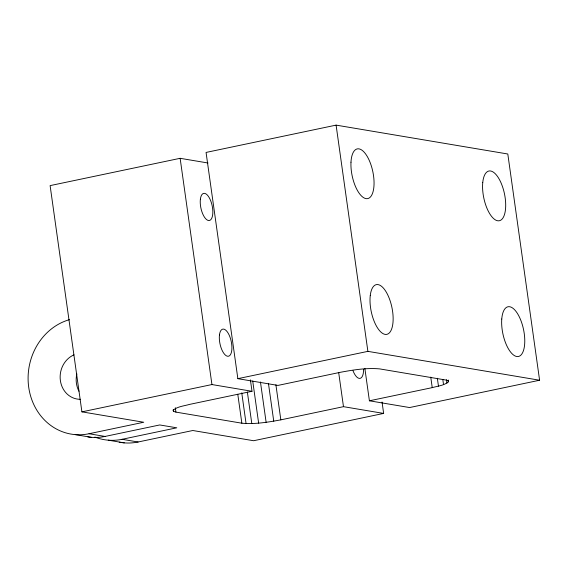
<?xml version="1.0" encoding="UTF-8"?>
<svg xmlns="http://www.w3.org/2000/svg" width="568" height="568" viewBox="0 0 568 568"><rect width="100%" height="100%" fill="white"/><g stroke="black" fill="none" stroke-linecap="round" stroke-linejoin="round"><path stroke-width="0.85" d="M364.841 368.348L369.406 400.795L432.234 387.632C437.68 386.048 444.02 385.622 448.471 381.803L448.223 380.049M369.406 400.795L409.571 407.547L539.6 380.233L507.806 153.999L336.093 125.123L206.063 152.437L237.857 378.671L277.937 385.416L340.516 372.267C353.381 369.896 366.552 367.695 379.658 368.895L445.582 379.985L448.01 380.73L448.471 381.803M208.016 162.995L180.134 158.309L50.112 185.615L81.906 411.857L143.718 422.251L89.02 433.739A58.66 52.675 -80.5 0 1 29.003 389.108A58.66 52.675 -80.5 0 1 69.481 319.649M237.857 378.671L367.886 351.365L539.6 380.233M81.906 411.857L211.935 384.55L252.007 391.288L250.403 379.885M252.007 391.288L189.428 404.43C183.94 406.035 177.536 406.447 173.048 410.295L173.51 411.367L175.931 412.112L241.854 423.203C254.911 424.395 268.018 422.223 280.833 419.858L343.477 406.667L383.641 413.419L382.044 402.023M87.841 436.913A58.66 52.675 -80.5 0 0 105.044 436.437L159.743 424.949L176.776 427.81L122.077 439.298A58.66 52.675 -80.5 0 1 94.884 437.083M119.202 442.174A58.66 52.675 -80.5 0 0 138.109 441.996L192.808 430.508L253.619 440.732L383.641 413.419M89.02 433.739L105.044 436.437M122.077 439.298L138.109 441.996M75.224 434.619L91.256 437.317M108.289 440.179L124.314 442.877M446.448 379.616L446.945 383.123M442.791 379.353L443.53 384.614M437.353 378.267L438.46 386.162M430.757 377.109L432.234 387.632M336.093 125.123L367.886 351.365M338.67 372.466L343.477 406.667M275.899 384.785L280.833 419.858M268.451 383.478L273.748 421.186M260.449 381.966L266.122 422.301M252.717 381.014L258.632 423.103M247.357 391.97L251.794 423.536M241.755 392.878L246.072 423.572M237.786 394.263L241.854 423.203M180.134 158.309L211.935 384.55M175.313 407.732L175.931 412.112M173.261 409.613L173.51 411.367M80.237 399.304A23.096 20.739 -80.5 0 1 60.378 380.595A23.096 20.739 -80.5 0 1 73.989 354.851M78.987 391.253A23.096 20.739 -80.5 0 1 76.85 373.879M363.548 369.335A13.859 5.751 78.1 0 1 359.906 378.394A13.859 5.751 78.1 0 1 352.984 370.67M219.454 335.006A13.859 5.751 78.1 0 0 227.519 356.243A13.859 5.751 78.1 0 0 229.862 336.76A13.859 5.751 78.1 0 0 219.454 335.006M200.376 199.261A13.859 5.751 78.1 0 0 208.442 220.498A13.859 5.751 78.1 0 0 210.785 201.015A13.859 5.751 78.1 0 0 200.376 199.261M350.981 162.221A25.404 10.543 78.1 0 0 367.262 198.672A25.404 10.543 78.1 0 0 369.221 160.332A25.404 10.543 78.1 0 0 350.981 162.221M370.272 295.438A25.404 10.543 78.1 0 0 385.061 334.374A25.404 10.543 78.1 0 0 389.364 298.647A25.404 10.543 78.1 0 0 370.272 295.438M482.75 182.548A25.404 10.543 78.1 0 0 498.001 220.81A25.404 10.543 78.1 0 0 501.622 184.266A25.404 10.543 78.1 0 0 482.75 182.548M501.764 319.017A25.404 10.543 78.1 0 0 517.448 356.576A25.404 10.543 78.1 0 0 520.394 319.266A25.404 10.543 78.1 0 0 501.764 319.017"/></g></svg>
